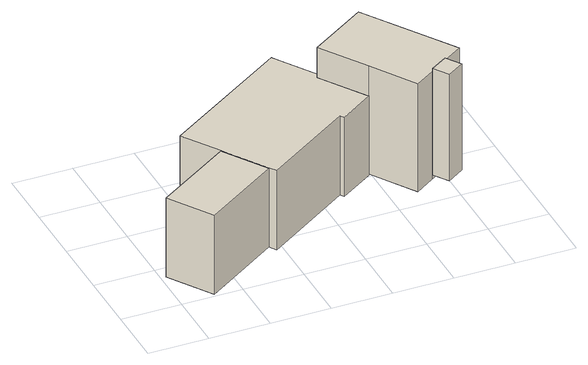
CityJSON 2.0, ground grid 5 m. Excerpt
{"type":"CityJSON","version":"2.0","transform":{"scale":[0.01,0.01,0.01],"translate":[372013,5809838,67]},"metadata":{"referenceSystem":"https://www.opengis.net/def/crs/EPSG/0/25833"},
"CityObjects":{
"building1":{"type":"Building","attributes":{"Gemeindeschluessel":"11000006","function":"31001_1010"},"address":[{"country":"Germany","locality":"Berlin","thoroughfareNumber":"14, 16","thoroughfareName":"Nikolskoer Weg"}],"children":["building1-1","building1-2","building1-3","building1-4"]},
"building1-1":{"type":"BuildingPart","attributes":{"BezugspunktDach":"2200","measuredHeight":9.96,"storeysAboveGround":2},"parents":["building1"],"geometry":[{"type":"MultiSurface","lod":"1","boundaries":[[[0,1,2,3,4,5,6,7,8,9]],[[10,11,12,13,14,15,16,17,18,19]],[[10,20,21,9,8]],[[11,10,8,7]],[[12,11,7,6]],[[13,12,6,5]],[[14,13,5,4]],[[15,14,22,23]],[[16,15,3,23,24,2]],[[17,16,2,1]],[[18,17,1,0]],[[19,21,25,0,9]],[[19,26,21,20,10]],[[23,22,4,3]],[[2,24,23,3]],[[18,25,21,19]]]}]},
"building1-2":{"type":"BuildingPart","attributes":{"BezugspunktDach":"2200","measuredHeight":7.66,"storeysAboveGround":2},"parents":["building1"],"geometry":[{"type":"MultiSurface","lod":"1","boundaries":[[[27,28,29,30,31,32,33,25,21,20,34,35,36,37,38]],[[39,40,41,42,43,44,45,46,47,48,49,50,51,52,53]],[[39,53,38,37]],[[40,39,37,36]],[[41,40,36,35]],[[42,41,35,34]],[[43,42,34,20]],[[44,43,20,10,19,21]],[[45,44,19,18]],[[46,45,25,33]],[[47,46,33,32]],[[48,47,32,31]],[[49,48,31,30]],[[54,55,49,30,29]],[[56,54,29,28]],[[52,57,56,51,28,27]],[[53,52,27,38]],[[21,19,10,20]],[[18,19,21,25]],[[50,49,55,54]],[[51,50,58,54,56]],[[51,56,57,52]]]}]},
"building1-3":{"type":"BuildingPart","attributes":{"BezugspunktDach":"2200","measuredHeight":7.07,"storeysAboveGround":2},"parents":["building1"],"geometry":[{"type":"MultiSurface","lod":"1","boundaries":[[[59,55,54,57,60]],[[52,50,49,61,62]],[[52,62,60,57]],[[61,49,55,59]],[[62,61,59,60]],[[51,56,54,50,63]],[[52,57,56,51]],[[49,50,54,55]]]}]},
"building1-4":{"type":"BuildingPart","attributes":{"BezugspunktDach":"2200","measuredHeight":9.54,"storeysAboveGround":2},"parents":["building1"],"geometry":[{"type":"MultiSurface","lod":"1","boundaries":[[[64,65,66,67]],[[22,68,69,24]],[[4,3,2,24,67,66]],[[68,22,66,65]],[[69,68,65,64]],[[24,69,64,67]],[[22,23,3,4]],[[23,24,2,3]]]}]}
},
"vertices":[
[1980,1022,993],[2218,656,993],[2385,766,993],[2458,813,993],[2530,859,993],[2698,970,993],[2205,1721,993],[1967,1564,993],[1761,1429,993],[1728,1407,993],[1761,1429,25],[1967,1564,25],[2205,1721,25],[2698,970,25],[2530,859,25],[2458,813,25],[2385,766,25],[2218,656,25],[1980,1022,25],[1728,1407,25],[1761,1429,725],[1728,1407,725],[2530,859,64],[2458,813,64],[2385,766,64],[1980,1022,725],[1728,1407,286],
[673,800,725],[710,743,725],[786,627,725],[907,442,725],[946,383,725],[1676,865,725],[1696,835,725],[1759,1432,725],[1698,1525,725],[1541,1765,725],[1524,1791,725],[474,1104,725],[1524,1791,14],[1541,1765,14],[1698,1525,14],[1759,1432,14],[1761,1429,14],[1728,1407,14],[1980,1022,14],[1696,835,14],[1676,865,14],[946,383,14],[907,442,14],[786,627,14],[710,743,14],[673,800,14],[474,1104,14],[786,627,721],[907,442,721],[710,743,721],[673,800,721],[786,627,368],
[277,27,721],[43,388,721],[277,27,14],[43,388,14],[716,734,14],
[2469,641,1017],[2613,735,1017],[2530,859,1017],[2385,766,1017],[2613,735,64],[2469,641,64]
]}
